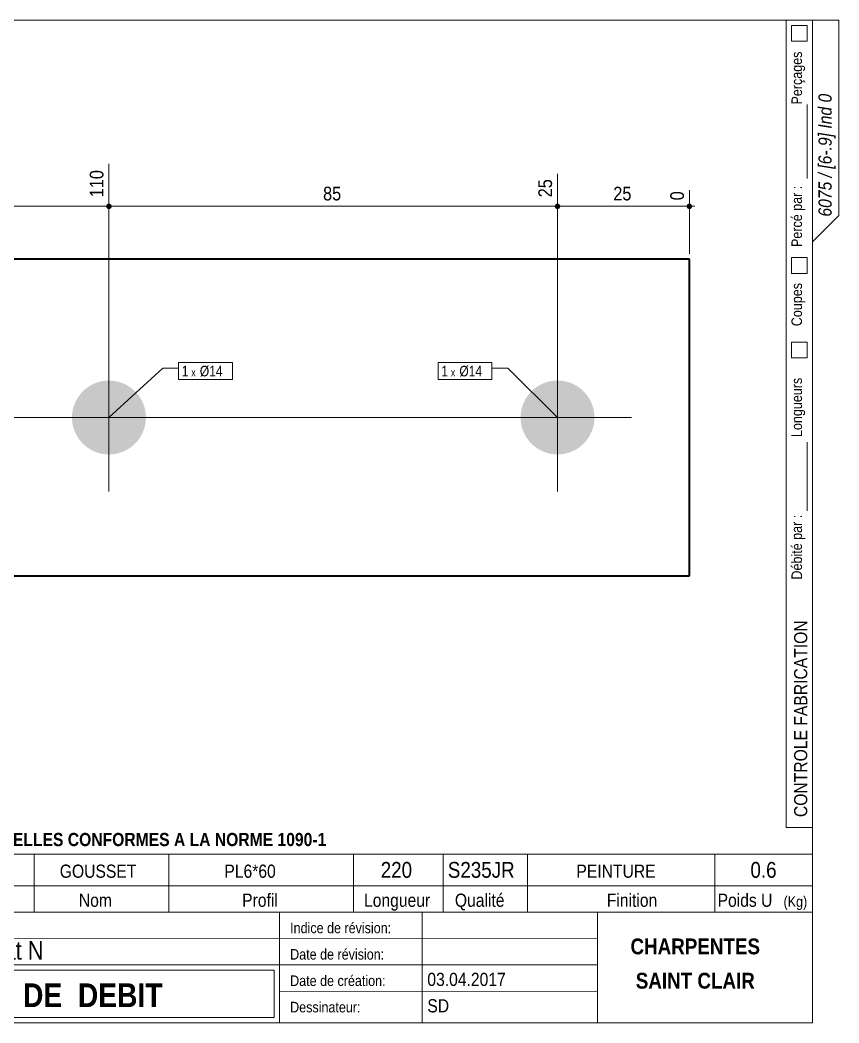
# Model space of a CAD drawing. Header units: millimetres. Extents: x 2 to 287, y 5 to 195.
# Drawn here: x 131.8 to 287, y 5 to 195 of the extents above; entities that cross this region are included whole.
import ezdxf

# ---------------------------------------------------------------- set-up
doc = ezdxf.new("R2010")
doc.units = ezdxf.units.MM
for name, color, linetype, lineweight in [('Autre type objet', 1, 'Continuous', 0), ('Boulon', 7, 'Continuous', 0), ('Cotation', 7, 'Continuous', 0), ('Désignation boulon', 3, 'Continuous', 0), ('Feuille dessin', 5, 'Continuous', 0), ('Piece', 2, 'Continuous', 0)]:
    doc.layers.add(name, color=color, linetype=linetype, lineweight=lineweight)
doc.styles.add('ARIAL', font='ARIAL.TTF')
doc.styles.add('ARIAL_BOLD', font='ARIALBD.TTF')
doc.styles.add('ARIAL_ITALIC', font='ARIALI.TTF')
doc.styles.add('COMIC_SANS_MS', font='COMIC.TTF')

# ---------------------------------------------------------------- blocks, each defined once
blk = doc.blocks.new('*A2')
at = {"layer": 'Boulon'}
blk.add_hatch(color=256, dxfattribs=at).paths.add_polyline_path([(233.58, 112.71), (233.49, 112.71), (233.41, 112.71), (233.32, 112.71), (233.24, 112.72), (233.15, 112.72), (233.07, 112.73), (232.98, 112.74), (232.89, 112.75), (232.81, 112.76), (232.72, 112.77), (232.64, 112.78), (232.55, 112.79), (232.47, 112.81), (232.38, 112.82), (232.3, 112.84), (232.22, 112.86), (232.13, 112.88), (232.05, 112.9), (231.97, 112.92), (231.88, 112.94), (231.8, 112.96), (231.72, 112.98), (231.63, 113.01), (231.55, 113.03), (231.47, 113.06), (231.39, 113.09), (231.31, 113.12), (231.23, 113.14), (231.15, 113.17), (231.07, 113.21), (230.99, 113.24), (230.91, 113.27), (230.83, 113.31), (230.75, 113.34), (230.67, 113.38), (230.6, 113.42), (230.52, 113.45), (230.44, 113.49), (230.37, 113.53), (230.29, 113.57), (230.22, 113.62), (230.14, 113.66), (230.07, 113.7), (229.99, 113.75), (229.92, 113.79), (229.85, 113.84), (229.78, 113.89), (229.71, 113.93), (229.64, 113.98), (229.57, 114.03), (229.5, 114.08), (229.43, 114.14), (229.36, 114.19), (229.29, 114.24), (229.23, 114.29), (229.16, 114.35), (229.09, 114.41), (229.03, 114.46), (228.97, 114.52), (228.9, 114.58), (228.84, 114.64), (228.78, 114.7), (228.72, 114.76), (228.66, 114.82), (228.6, 114.88), (228.54, 114.94), (228.48, 115), (228.42, 115.07), (228.37, 115.13), (228.31, 115.2), (228.26, 115.27), (228.2, 115.33), (228.15, 115.4), (228.1, 115.47), (228.04, 115.54), (227.99, 115.61), (227.94, 115.68), (227.89, 115.75), (227.85, 115.82), (227.8, 115.89), (227.75, 115.96), (227.71, 116.03), (227.66, 116.11), (227.62, 116.18), (227.58, 116.26), (227.53, 116.33), (227.49, 116.41), (227.45, 116.48), (227.41, 116.56), (227.38, 116.64), (227.34, 116.71), (227.3, 116.79), (227.27, 116.87), (227.23, 116.95), (227.2, 117.03), (227.17, 117.11), (227.14, 117.19), (227.1, 117.27), (227.08, 117.35), (227.05, 117.43), (227.02, 117.51), (226.99, 117.59), (226.97, 117.67), (226.94, 117.76), (226.92, 117.84), (226.9, 117.92), (226.88, 118), (226.86, 118.09), (226.84, 118.17), (226.82, 118.26), (226.8, 118.34), (226.78, 118.42), (226.77, 118.51), (226.76, 118.59), (226.74, 118.68), (226.73, 118.76), (226.72, 118.85), (226.71, 118.93), (226.7, 119.02), (226.69, 119.11), (226.69, 119.19), (226.68, 119.28), (226.67, 119.36), (226.67, 119.45), (226.67, 119.53), (226.67, 119.62), (226.67, 119.71), (226.67, 119.79), (226.67, 119.88), (226.67, 119.96), (226.67, 120.05), (226.68, 120.14), (226.69, 120.22), (226.69, 120.31), (226.7, 120.39), (226.71, 120.48), (226.72, 120.56), (226.73, 120.65), (226.74, 120.73), (226.76, 120.82), (226.77, 120.9), (226.78, 120.99), (226.8, 121.07), (226.82, 121.16), (226.84, 121.24), (226.86, 121.32), (226.88, 121.41), (226.9, 121.49), (226.92, 121.57), (226.94, 121.66), (226.97, 121.74), (226.99, 121.82), (227.02, 121.9), (227.05, 121.98), (227.08, 122.06), (227.1, 122.14), (227.14, 122.23), (227.17, 122.31), (227.2, 122.38), (227.23, 122.46), (227.27, 122.54), (227.3, 122.62), (227.34, 122.7), (227.38, 122.78), (227.41, 122.85), (227.45, 122.93), (227.49, 123.01), (227.53, 123.08), (227.58, 123.16), (227.62, 123.23), (227.66, 123.3), (227.71, 123.38), (227.75, 123.45), (227.8, 123.52), (227.85, 123.59), (227.89, 123.67), (227.94, 123.74), (227.99, 123.81), (228.04, 123.88), (228.1, 123.94), (228.15, 124.01), (228.2, 124.08), (228.26, 124.15), (228.31, 124.21), (228.37, 124.28), (228.42, 124.34), (228.48, 124.41), (228.54, 124.47), (228.6, 124.53), (228.66, 124.59), (228.72, 124.66), (228.78, 124.72), (228.84, 124.78), (228.9, 124.83), (228.97, 124.89), (229.03, 124.95), (229.09, 125.01), (229.16, 125.06), (229.23, 125.12), (229.29, 125.17), (229.36, 125.22), (229.43, 125.28), (229.5, 125.33), (229.57, 125.38), (229.64, 125.43), (229.71, 125.48), (229.78, 125.53), (229.85, 125.57), (229.92, 125.62), (229.99, 125.67), (230.07, 125.71), (230.14, 125.75), (230.22, 125.8), (230.29, 125.84), (230.37, 125.88), (230.44, 125.92), (230.52, 125.96), (230.6, 126), (230.67, 126.03), (230.75, 126.07), (230.83, 126.11), (230.91, 126.14), (230.99, 126.17), (231.07, 126.21), (231.15, 126.24), (231.23, 126.27), (231.31, 126.3), (231.39, 126.33), (231.47, 126.35), (231.55, 126.38), (231.63, 126.4), (231.72, 126.43), (231.8, 126.45), (231.88, 126.47), (231.97, 126.5), (232.05, 126.52), (232.13, 126.54), (232.22, 126.55), (232.3, 126.57), (232.38, 126.59), (232.47, 126.6), (232.55, 126.62), (232.64, 126.63), (232.72, 126.64), (232.81, 126.65), (232.89, 126.66), (232.98, 126.67), (233.07, 126.68), (233.15, 126.69), (233.24, 126.69), (233.32, 126.7), (233.41, 126.7), (233.49, 126.7), (233.58, 126.71), (233.67, 126.71), (233.75, 126.71), (233.84, 126.7), (233.92, 126.7), (234.01, 126.7), (234.1, 126.69), (234.18, 126.69), (234.27, 126.68), (234.35, 126.67), (234.44, 126.66), (234.52, 126.65), (234.61, 126.64), (234.69, 126.63), (234.78, 126.62), (234.86, 126.6), (234.95, 126.59), (235.03, 126.57), (235.12, 126.55), (235.2, 126.54), (235.28, 126.52), (235.37, 126.5), (235.45, 126.47), (235.53, 126.45), (235.62, 126.43), (235.7, 126.4), (235.78, 126.38), (235.86, 126.35), (235.94, 126.33), (236.02, 126.3), (236.11, 126.27), (236.19, 126.24), (236.27, 126.21), (236.34, 126.17), (236.42, 126.14), (236.5, 126.11), (236.58, 126.07), (236.66, 126.03), (236.74, 126), (236.81, 125.96), (236.89, 125.92), (236.97, 125.88), (237.04, 125.84), (237.12, 125.8), (237.19, 125.75), (237.26, 125.71), (237.34, 125.67), (237.41, 125.62), (237.48, 125.57), (237.56, 125.53), (237.63, 125.48), (237.7, 125.43), (237.77, 125.38), (237.84, 125.33), (237.9, 125.28), (237.97, 125.22), (238.04, 125.17), (238.11, 125.12), (238.17, 125.06), (238.24, 125.01), (238.3, 124.95), (238.37, 124.89), (238.43, 124.83), (238.49, 124.78), (238.55, 124.72), (238.62, 124.66), (238.68, 124.59), (238.74, 124.53), (238.79, 124.47), (238.85, 124.41), (238.91, 124.34), (238.97, 124.28), (239.02, 124.21), (239.08, 124.15), (239.13, 124.08), (239.18, 124.01), (239.24, 123.94), (239.29, 123.88), (239.34, 123.81), (239.39, 123.74), (239.44, 123.67), (239.49, 123.59), (239.53, 123.52), (239.58, 123.45), (239.63, 123.38), (239.67, 123.3), (239.71, 123.23), (239.76, 123.16), (239.8, 123.08), (239.84, 123.01), (239.88, 122.93), (239.92, 122.85), (239.96, 122.78), (239.99, 122.7), (240.03, 122.62), (240.07, 122.54), (240.1, 122.46), (240.13, 122.38), (240.17, 122.31), (240.2, 122.23), (240.23, 122.14), (240.26, 122.06), (240.29, 121.98), (240.31, 121.9), (240.34, 121.82), (240.36, 121.74), (240.39, 121.66), (240.41, 121.57), (240.44, 121.49), (240.46, 121.41), (240.48, 121.32), (240.5, 121.24), (240.51, 121.16), (240.53, 121.07), (240.55, 120.99), (240.56, 120.9), (240.58, 120.82), (240.59, 120.73), (240.6, 120.65), (240.61, 120.56), (240.62, 120.48), (240.63, 120.39), (240.64, 120.31), (240.65, 120.22), (240.65, 120.14), (240.66, 120.05), (240.66, 119.96), (240.66, 119.88), (240.67, 119.79), (240.67, 119.71), (240.67, 119.62), (240.66, 119.53), (240.66, 119.45), (240.66, 119.36), (240.65, 119.28), (240.65, 119.19), (240.64, 119.11), (240.63, 119.02), (240.62, 118.93), (240.61, 118.85), (240.6, 118.76), (240.59, 118.68), (240.58, 118.59), (240.56, 118.51), (240.55, 118.42), (240.53, 118.34), (240.51, 118.26), (240.5, 118.17), (240.48, 118.09), (240.46, 118), (240.44, 117.92), (240.41, 117.84), (240.39, 117.76), (240.36, 117.67), (240.34, 117.59), (240.31, 117.51), (240.29, 117.43), (240.26, 117.35), (240.23, 117.27), (240.2, 117.19), (240.17, 117.11), (240.13, 117.03), (240.1, 116.95), (240.07, 116.87), (240.03, 116.79), (239.99, 116.71), (239.96, 116.64), (239.92, 116.56), (239.88, 116.48), (239.84, 116.41), (239.8, 116.33), (239.76, 116.26), (239.71, 116.18), (239.67, 116.11), (239.63, 116.03), (239.58, 115.96), (239.53, 115.89), (239.49, 115.82), (239.44, 115.75), (239.39, 115.68), (239.34, 115.61), (239.29, 115.54), (239.24, 115.47), (239.18, 115.4), (239.13, 115.33), (239.08, 115.27), (239.02, 115.2), (238.97, 115.13), (238.91, 115.07), (238.85, 115), (238.79, 114.94), (238.74, 114.88), (238.68, 114.82), (238.62, 114.76), (238.55, 114.7), (238.49, 114.64), (238.43, 114.58), (238.37, 114.52), (238.3, 114.46), (238.24, 114.41), (238.17, 114.35), (238.11, 114.29), (238.04, 114.24), (237.97, 114.19), (237.9, 114.14), (237.84, 114.08), (237.77, 114.03), (237.7, 113.98), (237.63, 113.93), (237.56, 113.89), (237.48, 113.84), (237.41, 113.79), (237.34, 113.75), (237.26, 113.7), (237.19, 113.66), (237.12, 113.62), (237.04, 113.57), (236.97, 113.53), (236.89, 113.49), (236.81, 113.45), (236.74, 113.42), (236.66, 113.38), (236.58, 113.34), (236.5, 113.31), (236.42, 113.27), (236.34, 113.24), (236.27, 113.21), (236.19, 113.17), (236.11, 113.14), (236.02, 113.12), (235.94, 113.09), (235.86, 113.06), (235.78, 113.03), (235.7, 113.01), (235.62, 112.98), (235.53, 112.96), (235.45, 112.94), (235.37, 112.92), (235.28, 112.9), (235.2, 112.88), (235.12, 112.86), (235.03, 112.84), (234.95, 112.82), (234.86, 112.81), (234.78, 112.79), (234.69, 112.78), (234.61, 112.77), (234.52, 112.76), (234.44, 112.75), (234.35, 112.74), (234.27, 112.73), (234.18, 112.72), (234.1, 112.72), (234.01, 112.71), (233.92, 112.71), (233.84, 112.71), (233.75, 112.71), (233.67, 112.71)], flags=17)
at = {"layer": 'Boulon', "linetype": 'Continuous', "lineweight": 0}
for p, q in [((233.67, 105.71), (233.67, 133.71)), ((219.67, 119.71), (247.67, 119.71))]:
    blk.add_line(p, q, dxfattribs=at)
blk = doc.blocks.new('*A3')
at = {"layer": 'Boulon'}
blk.add_hatch(color=256, dxfattribs=at).paths.add_polyline_path([(148.58, 112.71), (148.49, 112.71), (148.41, 112.71), (148.32, 112.71), (148.23, 112.72), (148.15, 112.72), (148.06, 112.73), (147.98, 112.74), (147.89, 112.75), (147.81, 112.76), (147.72, 112.77), (147.64, 112.78), (147.55, 112.8), (147.47, 112.81), (147.38, 112.82), (147.3, 112.84), (147.21, 112.86), (147.13, 112.88), (147.05, 112.9), (146.96, 112.92), (146.88, 112.94), (146.8, 112.96), (146.71, 112.98), (146.63, 113.01), (146.55, 113.03), (146.47, 113.06), (146.39, 113.09), (146.31, 113.12), (146.23, 113.15), (146.14, 113.18), (146.06, 113.21), (145.99, 113.24), (145.91, 113.27), (145.83, 113.31), (145.75, 113.34), (145.67, 113.38), (145.59, 113.42), (145.52, 113.45), (145.44, 113.49), (145.36, 113.53), (145.29, 113.57), (145.21, 113.62), (145.14, 113.66), (145.07, 113.7), (144.99, 113.75), (144.92, 113.79), (144.85, 113.84), (144.78, 113.89), (144.7, 113.93), (144.63, 113.98), (144.56, 114.03), (144.49, 114.08), (144.43, 114.14), (144.36, 114.19), (144.29, 114.24), (144.22, 114.3), (144.16, 114.35), (144.09, 114.41), (144.03, 114.46), (143.96, 114.52), (143.9, 114.58), (143.84, 114.64), (143.78, 114.7), (143.71, 114.76), (143.65, 114.82), (143.59, 114.88), (143.54, 114.94), (143.48, 115.01), (143.42, 115.07), (143.36, 115.13), (143.31, 115.2), (143.25, 115.27), (143.2, 115.33), (143.15, 115.4), (143.09, 115.47), (143.04, 115.54), (142.99, 115.61), (142.94, 115.68), (142.89, 115.75), (142.84, 115.82), (142.8, 115.89), (142.75, 115.96), (142.71, 116.04), (142.66, 116.11), (142.62, 116.18), (142.57, 116.26), (142.53, 116.33), (142.49, 116.41), (142.45, 116.48), (142.41, 116.56), (142.37, 116.64), (142.34, 116.71), (142.3, 116.79), (142.27, 116.87), (142.23, 116.95), (142.2, 117.03), (142.17, 117.11), (142.13, 117.19), (142.1, 117.27), (142.07, 117.35), (142.05, 117.43), (142.02, 117.51), (141.99, 117.59), (141.97, 117.68), (141.94, 117.76), (141.92, 117.84), (141.9, 117.92), (141.87, 118.01), (141.85, 118.09), (141.84, 118.17), (141.82, 118.26), (141.8, 118.34), (141.78, 118.43), (141.77, 118.51), (141.75, 118.6), (141.74, 118.68), (141.73, 118.77), (141.72, 118.85), (141.71, 118.94), (141.7, 119.02), (141.69, 119.11), (141.68, 119.19), (141.68, 119.28), (141.67, 119.36), (141.67, 119.45), (141.67, 119.54), (141.67, 119.62), (141.67, 119.71), (141.67, 119.79), (141.67, 119.88), (141.67, 119.97), (141.67, 120.05), (141.68, 120.14), (141.68, 120.22), (141.69, 120.31), (141.7, 120.39), (141.71, 120.48), (141.72, 120.56), (141.73, 120.65), (141.74, 120.73), (141.75, 120.82), (141.77, 120.9), (141.78, 120.99), (141.8, 121.07), (141.82, 121.16), (141.84, 121.24), (141.86, 121.32), (141.88, 121.41), (141.9, 121.49), (141.92, 121.57), (141.94, 121.66), (141.97, 121.74), (141.99, 121.82), (142.02, 121.9), (142.05, 121.98), (142.08, 122.07), (142.1, 122.15), (142.14, 122.23), (142.17, 122.31), (142.2, 122.39), (142.23, 122.47), (142.27, 122.54), (142.3, 122.62), (142.34, 122.7), (142.38, 122.78), (142.41, 122.85), (142.45, 122.93), (142.49, 123.01), (142.53, 123.08), (142.58, 123.16), (142.62, 123.23), (142.66, 123.31), (142.71, 123.38), (142.75, 123.45), (142.8, 123.52), (142.85, 123.6), (142.89, 123.67), (142.94, 123.74), (142.99, 123.81), (143.04, 123.88), (143.1, 123.95), (143.15, 124.01), (143.2, 124.08), (143.26, 124.15), (143.31, 124.21), (143.37, 124.28), (143.42, 124.34), (143.48, 124.41), (143.54, 124.47), (143.6, 124.53), (143.66, 124.6), (143.72, 124.66), (143.78, 124.72), (143.84, 124.78), (143.9, 124.84), (143.97, 124.89), (144.03, 124.95), (144.09, 125.01), (144.16, 125.06), (144.23, 125.12), (144.29, 125.17), (144.36, 125.23), (144.43, 125.28), (144.5, 125.33), (144.57, 125.38), (144.64, 125.43), (144.71, 125.48), (144.78, 125.53), (144.85, 125.57), (144.92, 125.62), (144.99, 125.67), (145.07, 125.71), (145.14, 125.75), (145.22, 125.8), (145.29, 125.84), (145.37, 125.88), (145.44, 125.92), (145.52, 125.96), (145.6, 126), (145.67, 126.03), (145.75, 126.07), (145.83, 126.11), (145.91, 126.14), (145.99, 126.17), (146.07, 126.21), (146.15, 126.24), (146.23, 126.27), (146.31, 126.3), (146.39, 126.33), (146.47, 126.35), (146.55, 126.38), (146.64, 126.4), (146.72, 126.43), (146.8, 126.45), (146.88, 126.48), (146.97, 126.5), (147.05, 126.52), (147.13, 126.54), (147.22, 126.55), (147.3, 126.57), (147.39, 126.59), (147.47, 126.6), (147.56, 126.62), (147.64, 126.63), (147.73, 126.64), (147.81, 126.65), (147.9, 126.66), (147.98, 126.67), (148.07, 126.68), (148.15, 126.69), (148.24, 126.69), (148.32, 126.7), (148.41, 126.7), (148.5, 126.7), (148.58, 126.71), (148.67, 126.71), (148.75, 126.71), (148.84, 126.7), (148.92, 126.7), (149.01, 126.7), (149.1, 126.69), (149.18, 126.69), (149.27, 126.68), (149.35, 126.67), (149.44, 126.66), (149.52, 126.65), (149.61, 126.64), (149.69, 126.63), (149.78, 126.62), (149.86, 126.6), (149.95, 126.59), (150.03, 126.57), (150.12, 126.55), (150.2, 126.54), (150.28, 126.52), (150.37, 126.5), (150.45, 126.47), (150.53, 126.45), (150.62, 126.43), (150.7, 126.4), (150.78, 126.38), (150.86, 126.35), (150.94, 126.32), (151.03, 126.3), (151.11, 126.27), (151.19, 126.24), (151.27, 126.2), (151.35, 126.17), (151.42, 126.14), (151.5, 126.1), (151.58, 126.07), (151.66, 126.03), (151.74, 126), (151.81, 125.96), (151.89, 125.92), (151.97, 125.88), (152.04, 125.84), (152.12, 125.8), (152.19, 125.75), (152.27, 125.71), (152.34, 125.66), (152.41, 125.62), (152.48, 125.57), (152.56, 125.53), (152.63, 125.48), (152.7, 125.43), (152.77, 125.38), (152.84, 125.33), (152.91, 125.28), (152.97, 125.22), (153.04, 125.17), (153.11, 125.12), (153.17, 125.06), (153.24, 125.01), (153.3, 124.95), (153.37, 124.89), (153.43, 124.83), (153.49, 124.77), (153.56, 124.71), (153.62, 124.65), (153.68, 124.59), (153.74, 124.53), (153.8, 124.47), (153.85, 124.41), (153.91, 124.34), (153.97, 124.28), (154.02, 124.21), (154.08, 124.15), (154.13, 124.08), (154.18, 124.01), (154.24, 123.94), (154.29, 123.87), (154.34, 123.81), (154.39, 123.74), (154.44, 123.66), (154.49, 123.59), (154.53, 123.52), (154.58, 123.45), (154.63, 123.38), (154.67, 123.3), (154.71, 123.23), (154.76, 123.15), (154.8, 123.08), (154.84, 123), (154.88, 122.93), (154.92, 122.85), (154.96, 122.77), (154.99, 122.7), (155.03, 122.62), (155.07, 122.54), (155.1, 122.46), (155.13, 122.38), (155.17, 122.3), (155.2, 122.22), (155.23, 122.14), (155.26, 122.06), (155.29, 121.98), (155.31, 121.9), (155.34, 121.82), (155.36, 121.74), (155.39, 121.65), (155.41, 121.57), (155.43, 121.49), (155.46, 121.41), (155.48, 121.32), (155.5, 121.24), (155.51, 121.15), (155.53, 121.07), (155.55, 120.99), (155.56, 120.9), (155.58, 120.82), (155.59, 120.73), (155.6, 120.65), (155.61, 120.56), (155.62, 120.48), (155.63, 120.39), (155.64, 120.3), (155.65, 120.22), (155.65, 120.13), (155.66, 120.05), (155.66, 119.96), (155.66, 119.88), (155.67, 119.79), (155.67, 119.7), (155.67, 119.62), (155.66, 119.53), (155.66, 119.45), (155.66, 119.36), (155.65, 119.28), (155.65, 119.19), (155.64, 119.1), (155.63, 119.02), (155.62, 118.93), (155.61, 118.85), (155.6, 118.76), (155.59, 118.68), (155.58, 118.59), (155.56, 118.51), (155.55, 118.42), (155.53, 118.34), (155.51, 118.25), (155.5, 118.17), (155.48, 118.09), (155.46, 118), (155.43, 117.92), (155.41, 117.84), (155.39, 117.75), (155.36, 117.67), (155.34, 117.59), (155.31, 117.51), (155.28, 117.43), (155.26, 117.35), (155.23, 117.27), (155.2, 117.19), (155.16, 117.11), (155.13, 117.03), (155.1, 116.95), (155.06, 116.87), (155.03, 116.79), (154.99, 116.71), (154.96, 116.63), (154.92, 116.56), (154.88, 116.48), (154.84, 116.4), (154.8, 116.33), (154.76, 116.25), (154.71, 116.18), (154.67, 116.11), (154.62, 116.03), (154.58, 115.96), (154.53, 115.89), (154.48, 115.82), (154.44, 115.74), (154.39, 115.67), (154.34, 115.6), (154.29, 115.53), (154.24, 115.47), (154.18, 115.4), (154.13, 115.33), (154.08, 115.26), (154.02, 115.2), (153.96, 115.13), (153.91, 115.07), (153.85, 115), (153.79, 114.94), (153.73, 114.88), (153.67, 114.82), (153.61, 114.76), (153.55, 114.69), (153.49, 114.64), (153.43, 114.58), (153.37, 114.52), (153.3, 114.46), (153.24, 114.4), (153.17, 114.35), (153.11, 114.29), (153.04, 114.24), (152.97, 114.19), (152.9, 114.13), (152.83, 114.08), (152.76, 114.03), (152.69, 113.98), (152.62, 113.93), (152.55, 113.88), (152.48, 113.84), (152.41, 113.79), (152.34, 113.75), (152.26, 113.7), (152.19, 113.66), (152.11, 113.61), (152.04, 113.57), (151.96, 113.53), (151.89, 113.49), (151.81, 113.45), (151.73, 113.41), (151.66, 113.38), (151.58, 113.34), (151.5, 113.31), (151.42, 113.27), (151.34, 113.24), (151.26, 113.21), (151.18, 113.17), (151.1, 113.14), (151.02, 113.11), (150.94, 113.09), (150.86, 113.06), (150.78, 113.03), (150.7, 113.01), (150.61, 112.98), (150.53, 112.96), (150.45, 112.94), (150.36, 112.92), (150.28, 112.89), (150.2, 112.88), (150.11, 112.86), (150.03, 112.84), (149.95, 112.82), (149.86, 112.81), (149.78, 112.79), (149.69, 112.78), (149.61, 112.77), (149.52, 112.76), (149.44, 112.75), (149.35, 112.74), (149.26, 112.73), (149.18, 112.72), (149.09, 112.72), (149.01, 112.71), (148.92, 112.71), (148.84, 112.71), (148.75, 112.71), (148.66, 112.71)], flags=17)
at = {"layer": 'Boulon', "linetype": 'Continuous', "lineweight": 0}
for p, q in [((148.66, 105.71), (148.67, 133.71)), ((134.67, 119.71), (162.67, 119.7))]:
    blk.add_line(p, q, dxfattribs=at)
blk = doc.blocks.new('*A4')
at = {"layer": 'Piece', "color": 2, "linetype": 'Continuous', "lineweight": 40}
for p, q in [((258.666211, 149.705859), (38.666211, 149.705859)), ((258.666211, 89.705859), (258.666211, 149.705859)), ((38.666211, 89.705859), (258.666211, 89.705859))]:
    blk.add_line(p, q, dxfattribs=at)
blk = doc.blocks.new('*A5')
at = {"layer": 'Feuille dessin', "linetype": 'Continuous', "lineweight": 0}
for p, q in [((282, 195), (5, 195)), ((282, 5), (282, 195)), ((5, 5), (282, 5))]:
    blk.add_line(p, q, dxfattribs=at)
blk = doc.blocks.new('*A7')
at = {"layer": 'Autre type objet', "linetype": 'Continuous', "lineweight": 0}
for p, q in [((277, 42), (277, 195)), ((277, 195), (287, 195)), ((278, 194), (278, 191)), ((281, 194), (278, 194)), ((281, 191), (281, 194)), ((282, 42), (282, 195)), ((287, 195), (287, 158)), ((278, 191), (281, 191)), ((281, 165), (281, 179)), ((287, 158), (282, 153)), ((278, 150), (278, 147)), ((281, 150), (278, 150)), ((281, 147), (281, 150)), ((278, 147), (281, 147)), ((278, 134), (278, 131)), ((281, 134), (278, 134)), ((281, 131), (281, 134)), ((278, 131), (281, 131)), ((281, 102), (281, 115)), ((277, 42), (282, 42))]:
    blk.add_line(p, q, dxfattribs=at)
at = {"layer": 'Autre type objet', "width": 0.85}
for s, height, style, p in [('Perçages', 2, 'ARIAL', (280, 179)), ('6075 / [6-.9] Ind 0', 2.5, 'ARIAL_ITALIC', (285.619109, 157.760245)), ('Percé par :', 2, 'ARIAL', (280, 152)), ('Coupes', 2, 'ARIAL', (280, 137)), ('Longueurs', 2, 'ARIAL', (280, 116)), ('Débité par :', 2, 'ARIAL', (280, 89)), ('CONTROLE FABRICATION', 2.5, 'ARIAL', (281, 44))]:
    blk.add_text(s, height=height, rotation=90, dxfattribs=dict(at, style=style)).set_placement(p)
blk = doc.blocks.new('*A8')
at = {"layer": 'Autre type objet', "linetype": 'Continuous', "lineweight": 0}
for p, q in [((92, 37), (282, 37)), ((134.5, 31), (134.5, 37)), ((160, 31), (160, 37)), ((195, 31), (195, 37)), ((212, 31), (212, 37)), ((228, 31), (228, 37)), ((263.5, 31), (263.5, 37)), ((282, 31), (282, 37)), ((92, 31), (282, 31)), ((134.5, 26), (134.5, 31)), ((160, 26), (160, 31)), ((195, 26), (195, 31)), ((212, 26), (212, 31)), ((228, 26), (228, 31)), ((263.5, 26), (263.5, 31)), ((282, 5), (282, 31)), ((92, 26), (282, 26)), ((181, 26), (181, 5)), ((208, 26), (208, 5)), ((241.262466, 5), (241.262466, 26)), ((92, 21), (241.327069, 20.935451)), ((92, 16), (181, 16)), ((181, 16), (241.297815, 16.021151)), ((93, 15), (180, 15)), ((180, 15), (180, 6)), ((181, 11), (241.217807, 10.969512)), ((180, 6), (93, 6)), ((92, 5), (282, 5))]:
    blk.add_line(p, q, dxfattribs=at)
at = {"layer": 'Autre type objet', "width": 0.85}
for s, height, style, p in [('TOLERANCES ESSENTIELLES CONFORMES A LA NORME 1090-1', 2.5, 'ARIAL_BOLD', (96.5, 38.5)), ('GOUSSET', 2.5, 'ARIAL', (139.346924, 32.5)), ('PL6*60', 2.5, 'ARIAL', (170.537964, 32.5)), ('220', 3, 'ARIAL', (200.165771, 32.5)), ('S235JR', 3, 'ARIAL', (212.880127, 32.5)), ('PEINTURE', 2.5, 'ARIAL', (237.24646, 32.5)), ('0.6', 3, 'ARIAL', (270.222412, 32.5)), ('Nom', 2.5, 'ARIAL', (142.961426, 27)), ('Profil', 2.5, 'ARIAL', (173.903564, 27)), ('Longueur', 2.5, 'ARIAL', (197, 27)), ('Qualité', 2.5, 'ARIAL', (214.218018, 27)), ('Finition', 2.5, 'ARIAL', (243, 27)), ('Poids U', 2.5, 'ARIAL', (264, 27)), ('(Kg)', 2, 'ARIAL', (276.5, 27)), ('Indice de révision:', 2, 'ARIAL', (183, 22)), ('CHARPENTES', 3, 'ARIAL_BOLD', (247.5, 18)), ('GHD Bât N', 3.5, 'ARIAL', (115.5, 17)), ('Date de révision:', 2, 'ARIAL', (183, 17)), ('Date de création:', 2, 'ARIAL', (183, 12)), ('03.04.2017', 2.5, 'ARIAL', (209, 12)), ('SAINT CLAIR', 3, 'ARIAL_BOLD', (248.5, 11.5)), ('CROQUIS   DE  DEBIT', 4.5, 'ARIAL_BOLD', (103, 8)), ('SD', 2.5, 'ARIAL', (209, 7)), ('Dessinateur:', 2, 'ARIAL', (183, 7))]:
    blk.add_text(s, height=height, dxfattribs=dict(at, style=style)).set_placement(p)
blk = doc.blocks.new('*A10')
at = {"layer": 'Cotation', "linetype": 'Continuous', "lineweight": 0}
blk.add_line((232.67, 119.71), (19.46, 119.71), dxfattribs=at)
blk = doc.blocks.new('*A11')
at = {"layer": 'Cotation', "linetype": 'Continuous', "lineweight": 0}
blk.add_line((232.67, 119.71), (19.46, 119.71), dxfattribs=at)
blk = doc.blocks.new('*A13')
at = {"layer": 'Cotation'}
for points in [[(63.64, 159.19), (63.62, 159.19), (63.59, 159.19), (63.56, 159.2), (63.54, 159.2), (63.52, 159.21), (63.49, 159.22), (63.47, 159.23), (63.44, 159.24), (63.42, 159.25), (63.4, 159.26), (63.38, 159.27), (63.36, 159.29), (63.34, 159.3), (63.32, 159.32), (63.3, 159.34), (63.28, 159.36), (63.26, 159.38), (63.25, 159.4), (63.23, 159.42), (63.22, 159.44), (63.21, 159.46), (63.2, 159.48), (63.19, 159.51), (63.18, 159.53), (63.17, 159.55), (63.16, 159.58), (63.16, 159.6), (63.15, 159.63), (63.15, 159.65), (63.15, 159.68), (63.15, 159.71), (63.15, 159.73), (63.15, 159.76), (63.15, 159.78), (63.16, 159.81), (63.16, 159.83), (63.17, 159.86), (63.18, 159.88), (63.19, 159.9), (63.2, 159.93), (63.21, 159.95), (63.22, 159.97), (63.23, 159.99), (63.25, 160.02), (63.26, 160.04), (63.28, 160.06), (63.3, 160.07), (63.32, 160.09), (63.34, 160.11), (63.36, 160.12), (63.38, 160.14), (63.4, 160.15), (63.42, 160.16), (63.44, 160.18), (63.47, 160.19), (63.49, 160.2), (63.52, 160.2), (63.54, 160.21), (63.56, 160.22), (63.59, 160.22), (63.62, 160.22), (63.64, 160.23), (63.67, 160.23), (63.69, 160.23), (63.72, 160.22), (63.74, 160.22), (63.77, 160.22), (63.79, 160.21), (63.82, 160.2), (63.84, 160.2), (63.87, 160.19), (63.89, 160.18), (63.91, 160.16), (63.93, 160.15), (63.96, 160.14), (63.98, 160.12), (64, 160.11), (64.02, 160.09), (64.03, 160.07), (64.05, 160.06), (64.07, 160.04), (64.08, 160.02), (64.1, 159.99), (64.11, 159.97), (64.12, 159.95), (64.14, 159.93), (64.15, 159.9), (64.16, 159.88), (64.16, 159.86), (64.17, 159.83), (64.18, 159.81), (64.18, 159.78), (64.18, 159.76), (64.19, 159.73), (64.19, 159.71), (64.19, 159.68), (64.18, 159.65), (64.18, 159.63), (64.18, 159.6), (64.17, 159.58), (64.16, 159.55), (64.16, 159.53), (64.15, 159.51), (64.14, 159.48), (64.12, 159.46), (64.11, 159.44), (64.1, 159.42), (64.08, 159.4), (64.07, 159.38), (64.05, 159.36), (64.03, 159.34), (64.02, 159.32), (64, 159.3), (63.98, 159.29), (63.96, 159.27), (63.93, 159.26), (63.91, 159.25), (63.89, 159.24), (63.87, 159.23), (63.84, 159.22), (63.82, 159.21), (63.79, 159.2), (63.77, 159.2), (63.74, 159.19), (63.72, 159.19), (63.69, 159.19), (63.67, 159.19)], [(148.64, 159.19), (148.61, 159.19), (148.59, 159.19), (148.56, 159.2), (148.54, 159.2), (148.51, 159.21), (148.49, 159.22), (148.47, 159.23), (148.44, 159.24), (148.42, 159.25), (148.4, 159.26), (148.38, 159.27), (148.36, 159.29), (148.34, 159.3), (148.32, 159.32), (148.3, 159.34), (148.28, 159.36), (148.26, 159.38), (148.25, 159.4), (148.23, 159.42), (148.22, 159.44), (148.21, 159.46), (148.2, 159.48), (148.19, 159.51), (148.18, 159.53), (148.17, 159.55), (148.16, 159.58), (148.16, 159.6), (148.15, 159.63), (148.15, 159.65), (148.15, 159.68), (148.15, 159.71), (148.15, 159.73), (148.15, 159.76), (148.15, 159.78), (148.16, 159.81), (148.16, 159.83), (148.17, 159.86), (148.18, 159.88), (148.19, 159.9), (148.2, 159.93), (148.21, 159.95), (148.22, 159.97), (148.23, 159.99), (148.25, 160.02), (148.26, 160.04), (148.28, 160.06), (148.3, 160.07), (148.32, 160.09), (148.34, 160.11), (148.36, 160.12), (148.38, 160.14), (148.4, 160.15), (148.42, 160.16), (148.44, 160.18), (148.47, 160.19), (148.49, 160.2), (148.51, 160.2), (148.54, 160.21), (148.56, 160.22), (148.59, 160.22), (148.61, 160.22), (148.64, 160.23), (148.67, 160.23), (148.69, 160.23), (148.72, 160.22), (148.74, 160.22), (148.77, 160.22), (148.79, 160.21), (148.82, 160.2), (148.84, 160.2), (148.86, 160.19), (148.89, 160.18), (148.91, 160.16), (148.93, 160.15), (148.95, 160.14), (148.98, 160.12), (149, 160.11), (149.01, 160.09), (149.03, 160.07), (149.05, 160.06), (149.07, 160.04), (149.08, 160.02), (149.1, 159.99), (149.11, 159.97), (149.12, 159.95), (149.14, 159.93), (149.15, 159.9), (149.16, 159.88), (149.16, 159.86), (149.17, 159.83), (149.18, 159.81), (149.18, 159.78), (149.18, 159.76), (149.18, 159.73), (149.19, 159.71), (149.18, 159.68), (149.18, 159.65), (149.18, 159.63), (149.18, 159.6), (149.17, 159.58), (149.16, 159.55), (149.16, 159.53), (149.15, 159.51), (149.14, 159.48), (149.12, 159.46), (149.11, 159.44), (149.1, 159.42), (149.08, 159.4), (149.07, 159.38), (149.05, 159.36), (149.03, 159.34), (149.01, 159.32), (149, 159.3), (148.98, 159.29), (148.95, 159.27), (148.93, 159.26), (148.91, 159.25), (148.89, 159.24), (148.86, 159.23), (148.84, 159.22), (148.82, 159.21), (148.79, 159.2), (148.77, 159.2), (148.74, 159.19), (148.72, 159.19), (148.69, 159.19), (148.67, 159.19)]]:
    blk.add_hatch(color=256, dxfattribs=at).paths.add_polyline_path(points, flags=17)
at = {"layer": 'Cotation', "linetype": 'Continuous', "lineweight": 0}
for p, q in [((63.67, 120.71), (63.67, 167.79)), ((148.67, 120.71), (148.67, 167.79)), ((64.71, 159.71), (62.63, 159.71)), ((63.67, 159.71), (62.63, 159.71)), ((63.67, 160.75), (63.67, 158.67)), ((63.67, 159.71), (148.67, 159.71)), ((149.71, 159.71), (147.63, 159.71)), ((148.67, 160.75), (148.67, 158.67)), ((148.67, 159.71), (149.71, 159.71))]:
    blk.add_line(p, q, dxfattribs=at)
at = {"layer": 'Cotation'}
for p in [(63.67, 159.71), (148.67, 159.71)]:
    blk.add_point(p, dxfattribs=at)
at = {"layer": 'Cotation', "style": 'ARIAL', "width": 0.85}
blk.add_text('110', height=2.6, rotation=90.0002, dxfattribs=at).set_placement((147.63, 161.42))
blk.add_text('85', height=2.6, dxfattribs=at).set_placement((104.24, 160.83))
blk = doc.blocks.new('*A14')
at = {"layer": 'Cotation'}
for points in [[(148.64, 159.19), (148.61, 159.19), (148.59, 159.19), (148.56, 159.2), (148.54, 159.2), (148.51, 159.21), (148.49, 159.22), (148.47, 159.23), (148.44, 159.24), (148.42, 159.25), (148.4, 159.26), (148.38, 159.27), (148.36, 159.29), (148.34, 159.3), (148.32, 159.32), (148.3, 159.34), (148.28, 159.36), (148.26, 159.38), (148.25, 159.4), (148.23, 159.42), (148.22, 159.44), (148.21, 159.46), (148.2, 159.48), (148.19, 159.51), (148.18, 159.53), (148.17, 159.55), (148.16, 159.58), (148.16, 159.6), (148.15, 159.63), (148.15, 159.65), (148.15, 159.68), (148.15, 159.71), (148.15, 159.73), (148.15, 159.76), (148.15, 159.78), (148.16, 159.81), (148.16, 159.83), (148.17, 159.86), (148.18, 159.88), (148.19, 159.9), (148.2, 159.93), (148.21, 159.95), (148.22, 159.97), (148.23, 159.99), (148.25, 160.02), (148.26, 160.04), (148.28, 160.06), (148.3, 160.07), (148.32, 160.09), (148.34, 160.11), (148.36, 160.12), (148.38, 160.14), (148.4, 160.15), (148.42, 160.16), (148.44, 160.18), (148.47, 160.19), (148.49, 160.2), (148.51, 160.2), (148.54, 160.21), (148.56, 160.22), (148.59, 160.22), (148.61, 160.22), (148.64, 160.23), (148.67, 160.23), (148.69, 160.23), (148.72, 160.22), (148.74, 160.22), (148.77, 160.22), (148.79, 160.21), (148.82, 160.2), (148.84, 160.2), (148.86, 160.19), (148.89, 160.18), (148.91, 160.16), (148.93, 160.15), (148.95, 160.14), (148.98, 160.12), (149, 160.11), (149.01, 160.09), (149.03, 160.07), (149.05, 160.06), (149.07, 160.04), (149.08, 160.02), (149.1, 159.99), (149.11, 159.97), (149.12, 159.95), (149.14, 159.93), (149.15, 159.9), (149.16, 159.88), (149.16, 159.86), (149.17, 159.83), (149.18, 159.81), (149.18, 159.78), (149.18, 159.76), (149.18, 159.73), (149.19, 159.71), (149.18, 159.68), (149.18, 159.65), (149.18, 159.63), (149.18, 159.6), (149.17, 159.58), (149.16, 159.55), (149.16, 159.53), (149.15, 159.51), (149.14, 159.48), (149.12, 159.46), (149.11, 159.44), (149.1, 159.42), (149.08, 159.4), (149.07, 159.38), (149.05, 159.36), (149.03, 159.34), (149.01, 159.32), (149, 159.3), (148.98, 159.29), (148.95, 159.27), (148.93, 159.26), (148.91, 159.25), (148.89, 159.24), (148.86, 159.23), (148.84, 159.22), (148.82, 159.21), (148.79, 159.2), (148.77, 159.2), (148.74, 159.19), (148.72, 159.19), (148.69, 159.19), (148.67, 159.19)], [(233.64, 159.19), (233.62, 159.19), (233.59, 159.19), (233.56, 159.2), (233.54, 159.2), (233.52, 159.21), (233.49, 159.22), (233.47, 159.23), (233.44, 159.24), (233.42, 159.25), (233.4, 159.26), (233.38, 159.27), (233.36, 159.29), (233.34, 159.3), (233.32, 159.32), (233.3, 159.34), (233.28, 159.36), (233.26, 159.38), (233.25, 159.4), (233.23, 159.42), (233.22, 159.44), (233.21, 159.46), (233.2, 159.48), (233.19, 159.51), (233.18, 159.53), (233.17, 159.55), (233.16, 159.58), (233.16, 159.6), (233.15, 159.63), (233.15, 159.65), (233.15, 159.68), (233.15, 159.71), (233.15, 159.73), (233.15, 159.76), (233.15, 159.78), (233.16, 159.81), (233.16, 159.83), (233.17, 159.86), (233.18, 159.88), (233.19, 159.9), (233.2, 159.93), (233.21, 159.95), (233.22, 159.97), (233.23, 159.99), (233.25, 160.02), (233.26, 160.04), (233.28, 160.06), (233.3, 160.07), (233.32, 160.09), (233.34, 160.11), (233.36, 160.12), (233.38, 160.14), (233.4, 160.15), (233.42, 160.16), (233.44, 160.18), (233.47, 160.19), (233.49, 160.2), (233.52, 160.2), (233.54, 160.21), (233.56, 160.22), (233.59, 160.22), (233.62, 160.22), (233.64, 160.23), (233.67, 160.23), (233.69, 160.23), (233.72, 160.22), (233.74, 160.22), (233.77, 160.22), (233.79, 160.21), (233.82, 160.2), (233.84, 160.2), (233.87, 160.19), (233.89, 160.18), (233.91, 160.16), (233.93, 160.15), (233.96, 160.14), (233.98, 160.12), (234, 160.11), (234.02, 160.09), (234.03, 160.07), (234.05, 160.06), (234.07, 160.04), (234.08, 160.02), (234.1, 159.99), (234.11, 159.97), (234.12, 159.95), (234.14, 159.93), (234.15, 159.9), (234.16, 159.88), (234.16, 159.86), (234.17, 159.83), (234.18, 159.81), (234.18, 159.78), (234.18, 159.76), (234.19, 159.73), (234.19, 159.71), (234.19, 159.68), (234.18, 159.65), (234.18, 159.63), (234.18, 159.6), (234.17, 159.58), (234.16, 159.55), (234.16, 159.53), (234.15, 159.51), (234.14, 159.48), (234.12, 159.46), (234.11, 159.44), (234.1, 159.42), (234.08, 159.4), (234.07, 159.38), (234.05, 159.36), (234.03, 159.34), (234.02, 159.32), (234, 159.3), (233.98, 159.29), (233.96, 159.27), (233.93, 159.26), (233.91, 159.25), (233.89, 159.24), (233.87, 159.23), (233.84, 159.22), (233.82, 159.21), (233.79, 159.2), (233.77, 159.2), (233.74, 159.19), (233.72, 159.19), (233.69, 159.19), (233.67, 159.19)]]:
    blk.add_hatch(color=256, dxfattribs=at).paths.add_polyline_path(points, flags=17)
at = {"layer": 'Cotation', "linetype": 'Continuous', "lineweight": 0}
for p, q in [((148.67, 120.71), (148.67, 167.79)), ((233.67, 120.71), (233.67, 165.86)), ((149.71, 159.71), (147.63, 159.71)), ((148.67, 159.71), (147.63, 159.71)), ((148.67, 160.75), (148.67, 158.67)), ((148.67, 159.71), (233.67, 159.71)), ((234.71, 159.71), (232.63, 159.71)), ((233.67, 160.75), (233.67, 158.67)), ((233.67, 159.71), (234.71, 159.71))]:
    blk.add_line(p, q, dxfattribs=at)
at = {"layer": 'Cotation'}
for p in [(148.67, 159.71), (233.67, 159.71)]:
    blk.add_point(p, dxfattribs=at)
at = {"layer": 'Cotation', "style": 'ARIAL', "width": 0.85}
blk.add_text('85', height=2.6, dxfattribs=at).set_placement((189.24, 160.83))
blk.add_text('25', height=2.6, rotation=90.0002, dxfattribs=at).set_placement((232.63, 161.42))
blk = doc.blocks.new('*A15')
at = {"layer": 'Cotation'}
for points in [[(233.64, 159.19), (233.62, 159.19), (233.59, 159.19), (233.56, 159.2), (233.54, 159.2), (233.52, 159.21), (233.49, 159.22), (233.47, 159.23), (233.44, 159.24), (233.42, 159.25), (233.4, 159.26), (233.38, 159.27), (233.36, 159.29), (233.34, 159.3), (233.32, 159.32), (233.3, 159.34), (233.28, 159.36), (233.26, 159.38), (233.25, 159.4), (233.23, 159.42), (233.22, 159.44), (233.21, 159.46), (233.2, 159.48), (233.19, 159.51), (233.18, 159.53), (233.17, 159.55), (233.16, 159.58), (233.16, 159.6), (233.15, 159.63), (233.15, 159.65), (233.15, 159.68), (233.15, 159.71), (233.15, 159.73), (233.15, 159.76), (233.15, 159.78), (233.16, 159.81), (233.16, 159.83), (233.17, 159.86), (233.18, 159.88), (233.19, 159.9), (233.2, 159.93), (233.21, 159.95), (233.22, 159.97), (233.23, 159.99), (233.25, 160.02), (233.26, 160.04), (233.28, 160.06), (233.3, 160.07), (233.32, 160.09), (233.34, 160.11), (233.36, 160.12), (233.38, 160.14), (233.4, 160.15), (233.42, 160.16), (233.44, 160.18), (233.47, 160.19), (233.49, 160.2), (233.52, 160.2), (233.54, 160.21), (233.56, 160.22), (233.59, 160.22), (233.62, 160.22), (233.64, 160.23), (233.67, 160.23), (233.69, 160.23), (233.72, 160.22), (233.74, 160.22), (233.77, 160.22), (233.79, 160.21), (233.82, 160.2), (233.84, 160.2), (233.87, 160.19), (233.89, 160.18), (233.91, 160.16), (233.93, 160.15), (233.96, 160.14), (233.98, 160.12), (234, 160.11), (234.02, 160.09), (234.03, 160.07), (234.05, 160.06), (234.07, 160.04), (234.08, 160.02), (234.1, 159.99), (234.11, 159.97), (234.12, 159.95), (234.14, 159.93), (234.15, 159.9), (234.16, 159.88), (234.16, 159.86), (234.17, 159.83), (234.18, 159.81), (234.18, 159.78), (234.18, 159.76), (234.19, 159.73), (234.19, 159.71), (234.19, 159.68), (234.18, 159.65), (234.18, 159.63), (234.18, 159.6), (234.17, 159.58), (234.16, 159.55), (234.16, 159.53), (234.15, 159.51), (234.14, 159.48), (234.12, 159.46), (234.11, 159.44), (234.1, 159.42), (234.08, 159.4), (234.07, 159.38), (234.05, 159.36), (234.03, 159.34), (234.02, 159.32), (234, 159.3), (233.98, 159.29), (233.96, 159.27), (233.93, 159.26), (233.91, 159.25), (233.89, 159.24), (233.87, 159.23), (233.84, 159.22), (233.82, 159.21), (233.79, 159.2), (233.77, 159.2), (233.74, 159.19), (233.72, 159.19), (233.69, 159.19), (233.67, 159.19)], [(258.64, 159.19), (258.62, 159.19), (258.59, 159.19), (258.56, 159.2), (258.54, 159.2), (258.52, 159.21), (258.49, 159.22), (258.47, 159.23), (258.44, 159.24), (258.42, 159.25), (258.4, 159.26), (258.38, 159.27), (258.36, 159.29), (258.34, 159.3), (258.32, 159.32), (258.3, 159.34), (258.28, 159.36), (258.26, 159.38), (258.25, 159.4), (258.23, 159.42), (258.22, 159.44), (258.21, 159.46), (258.2, 159.48), (258.19, 159.51), (258.18, 159.53), (258.17, 159.55), (258.16, 159.58), (258.16, 159.6), (258.15, 159.63), (258.15, 159.65), (258.15, 159.68), (258.15, 159.71), (258.15, 159.73), (258.15, 159.76), (258.15, 159.78), (258.16, 159.81), (258.16, 159.83), (258.17, 159.86), (258.18, 159.88), (258.19, 159.9), (258.2, 159.93), (258.21, 159.95), (258.22, 159.97), (258.23, 159.99), (258.25, 160.02), (258.26, 160.04), (258.28, 160.06), (258.3, 160.07), (258.32, 160.09), (258.34, 160.11), (258.36, 160.12), (258.38, 160.14), (258.4, 160.15), (258.42, 160.16), (258.44, 160.18), (258.47, 160.19), (258.49, 160.2), (258.52, 160.2), (258.54, 160.21), (258.56, 160.22), (258.59, 160.22), (258.62, 160.22), (258.64, 160.23), (258.67, 160.23), (258.69, 160.23), (258.72, 160.22), (258.74, 160.22), (258.77, 160.22), (258.79, 160.21), (258.82, 160.2), (258.84, 160.2), (258.87, 160.19), (258.89, 160.18), (258.91, 160.16), (258.93, 160.15), (258.96, 160.14), (258.98, 160.12), (259, 160.11), (259.02, 160.09), (259.03, 160.07), (259.05, 160.06), (259.07, 160.04), (259.08, 160.02), (259.1, 159.99), (259.11, 159.97), (259.12, 159.95), (259.14, 159.93), (259.15, 159.9), (259.16, 159.88), (259.16, 159.86), (259.17, 159.83), (259.18, 159.81), (259.18, 159.78), (259.18, 159.76), (259.19, 159.73), (259.19, 159.71), (259.19, 159.68), (259.18, 159.65), (259.18, 159.63), (259.18, 159.6), (259.17, 159.58), (259.16, 159.55), (259.16, 159.53), (259.15, 159.51), (259.14, 159.48), (259.12, 159.46), (259.11, 159.44), (259.1, 159.42), (259.08, 159.4), (259.07, 159.38), (259.05, 159.36), (259.03, 159.34), (259.02, 159.32), (259, 159.3), (258.98, 159.29), (258.96, 159.27), (258.93, 159.26), (258.91, 159.25), (258.89, 159.24), (258.87, 159.23), (258.84, 159.22), (258.82, 159.21), (258.79, 159.2), (258.77, 159.2), (258.74, 159.19), (258.72, 159.19), (258.69, 159.19), (258.67, 159.19)]]:
    blk.add_hatch(color=256, dxfattribs=at).paths.add_polyline_path(points, flags=17)
at = {"layer": 'Cotation', "linetype": 'Continuous', "lineweight": 0}
for p, q in [((233.67, 120.71), (233.67, 165.86)), ((258.67, 150.71), (258.67, 162.77)), ((234.71, 159.71), (232.63, 159.71)), ((233.67, 159.71), (232.63, 159.71)), ((233.67, 160.75), (233.67, 158.67)), ((233.67, 159.71), (258.67, 159.71)), ((259.71, 159.71), (257.63, 159.71)), ((258.67, 160.75), (258.67, 158.67)), ((258.67, 159.71), (259.71, 159.71))]:
    blk.add_line(p, q, dxfattribs=at)
at = {"layer": 'Cotation'}
for p in [(233.67, 159.71), (258.67, 159.71)]:
    blk.add_point(p, dxfattribs=at)
at = {"layer": 'Cotation', "style": 'ARIAL', "width": 0.85}
blk.add_text('25', height=2.6, dxfattribs=at).set_placement((244.24, 160.83))
blk.add_text('0', height=2.6, rotation=90.0002, dxfattribs=at).set_placement((257.63, 160.85))
blk = doc.blocks.new('*A17')
at = {"layer": 'Désignation boulon', "linetype": 'Continuous', "lineweight": 0}
for p, q in [((211.044275, 130.093508), (221.232165, 130.093508)), ((211.044275, 126.893508), (211.044275, 130.093508)), ((221.232165, 126.893508), (221.232165, 130.093508)), ((224.232165, 129.026841), (221.232165, 129.026841)), ((233.666211, 119.705859), (224.232165, 129.026841)), ((211.044275, 126.893508), (221.232165, 126.893508))]:
    blk.add_line(p, q, dxfattribs=at)
at = {"layer": 'Désignation boulon', "style": 'COMIC_SANS_MS', "width": 0.85}
for s, height, p in [('1', 2, (211.644275, 127.493508)), ('Ø14', 2, (215.075134, 127.493508)), ('x', 1.5, (213.44447, 127.493508))]:
    blk.add_text(s, height=height, dxfattribs=at).set_placement(p)
blk = doc.blocks.new('*A18')
at = {"layer": 'Désignation boulon', "linetype": 'Continuous', "lineweight": 0}
for p, q in [((161.863532, 130.093508), (172.051422, 130.093508)), ((161.863532, 126.893508), (161.863532, 130.093508)), ((172.051422, 126.893508), (172.051422, 130.093508)), ((148.665548, 119.705863), (158.863532, 129.026841)), ((158.863532, 129.026841), (161.863532, 129.026841)), ((161.863532, 126.893508), (172.051422, 126.893508))]:
    blk.add_line(p, q, dxfattribs=at)
at = {"layer": 'Désignation boulon', "style": 'COMIC_SANS_MS', "width": 0.85}
for s, height, p in [('1', 2, (162.463532, 127.493508)), ('Ø14', 2, (165.894391, 127.493508)), ('x', 1.5, (164.263727, 127.493508))]:
    blk.add_text(s, height=height, dxfattribs=at).set_placement(p)

msp = doc.modelspace()

# ---------------------------------------------------------------- block references
at = {"lineweight": 0}
for name in ['*A5', '*A7', '*A13', '*A14', '*A15', '*A11', '*A4', '*A3', '*A2', '*A18', '*A17', '*A10', '*A8']:
    msp.add_blockref(name, (0, 0), dxfattribs=at)

doc.saveas('drawing.dxf')
